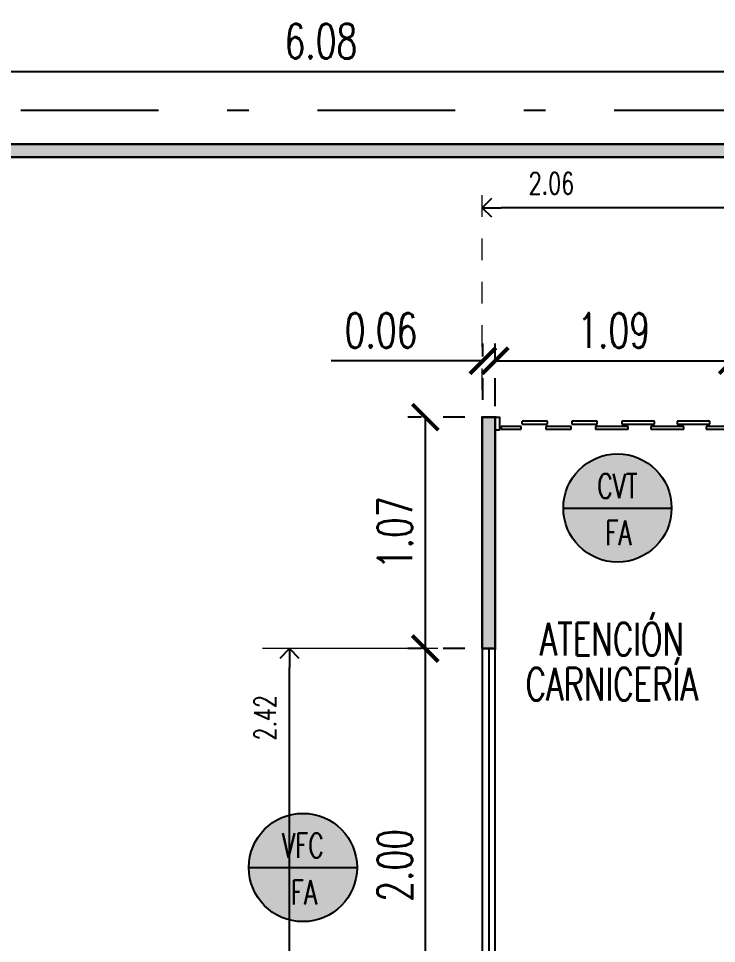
# Model space of a CAD drawing. Header units: millimetres. Extents: x -579 to 213, y -67 to 509.
# Drawn here: x -36.032 to -32.808, y 25.555 to 29.825 of the extents above; entities that cross this region are included whole.
import ezdxf
from ezdxf.enums import TextEntityAlignment as Align
from ezdxf.xclip import XClip

# ---------------------------------------------------------------- set-up
doc = ezdxf.new("R2010")
doc.units = ezdxf.units.MM
doc.header["$LTSCALE"] = 0.1
doc.linetypes.add('HIDDEN', pattern=[0.375, 0.25, -0.125])
doc.linetypes.add('X REF - ANELO INST bind$0$X REF - ANELO$0$DASHDOT2', pattern=[12.7, 6.35, -3.175, 0, -3.175])
for name, color, linetype in [('00 - Carpintería Camara', 161, 'Continuous'), ('00 - EJE-DIST -X-  MUROS', 92, 'Continuous'), ('00 - EJE-DIST -Y- MUROS', 10, 'Continuous'), ('02 PCM Panel Media Tº', 132, 'Continuous'), ('A-CARPINTERIA CAMARA', 161, 'Continuous'), ('A-HATCH BLANCO', 255, 'Continuous'), ('CARP Cámara', 161, 'Continuous'), ('X REF - ANELO INST bind$0$X REF - ANELO$0$A-CAMARA', 7, 'Continuous'), ('X REF - ANELO INST bind$0$X REF - ANELO$0$C-CÁMARA', 161, 'Continuous'), ('X REF - ANELO INST bind$0$X REF - ANELO$0$H-HATCH PANEL  6', 132, 'Continuous'), ('X REF - ANELO INST bind$0$X REF - ANELO$0$MET-EJE CABRIADAS', 8, 'X REF - ANELO INST bind$0$X REF - ANELO$0$DASHDOT2'), ('X REF - ANELO INST bind$0$X REF - ANELO$0$R-NOMBRE LOCAL', 7, 'Continuous')]:
    doc.layers.add(name, color=color, linetype=linetype)
doc.styles.add('ROMANS', font='romans.shx', dxfattribs={"width": 0.7})
doc.styles.add('VAUX', font='romans.shx', dxfattribs={"width": 0.85})
doc.styles.add('X REF - ANELO INST bind$0$X REF - ANELO$0$VAUX', font='romans.shx', dxfattribs={"width": 0.85})
doc.dimstyles.new('COTA 1-100', dxfattribs={"dimtxt": 0.16, "dimasz": 0.12, "dimexe": 0.08, "dimexo": 0.08, "dimgap": 0.06, "dimtad": 1, "dimzin": 0, "dimdsep": 46, "dimtxsty": 'ROMANS', "dimblk": 'ARCHTICK', "dimcen": 0, "dimclrd": 256, "dimclre": 8, "dimclrt": 256, "dimadec": 0, "dimazin": 0, "dimtfac": 1, "dimtofl": 0, "dimtmove": 0, "dimatfit": 3, "dimldrblk": 'ARCHTICK', "dimfxl": 1, "dimtolj": 1, "dimtzin": 0, "dimlwd": -1, "dimlwe": -1, "dimarcsym": 0})
doc.dimstyles.new('Cotas Replanteo', dxfattribs={"dimscale": 2.5, "dimtxt": 0.04, "dimasz": 0.035, "dimexe": 0.05, "dimexo": 0.05, "dimgap": 0.025, "dimtad": 1, "dimjust": 2, "dimzin": 0, "dimdsep": 46, "dimtxsty": 'ROMANS', "dimblk1": 'DOT', "dimblk2": 'OPEN90', "dimsah": 1, "dimcen": 0.12, "dimse1": 1, "dimclrd": 256, "dimclre": 256, "dimclrt": 256, "dimadec": 0, "dimazin": 0, "dimtfac": 1, "dimtix": 1, "dimtmove": 0, "dimatfit": 2, "dimldrblk": 'OPEN90', "dimfxl": 0.05, "dimtolj": 1, "dimtzin": 0, "dimlwe": 9, "dimarcsym": 1})

# ---------------------------------------------------------------- blocks, each defined once
blk = doc.blocks.new('X REF - ANELO INST bind$0$X REF - ANELO$0$cortina')
at = {"layer": 'X REF - ANELO INST bind$0$X REF - ANELO$0$C-CÁMARA'}
for p, q in [((-0.4312, 0.1011, 0.0008), (-0.4512, 0.1011, 0.0008)), ((-0.4312, 0.0411, 0.0008), (-0.4312, 0.1011, 0.0008)), ((-0.3311, 0.0974, -0.0413), (-0.4266, 0.0974, -0.0413)), ((-0.4266, 0.0974, -0.0413), (-0.4266, 0.0838, -0.0413)), ((-0.3311, 0.0838, -0.0413), (-0.3311, 0.0974, -0.0413)), ((-0.0766, 0.0974, -0.0413), (-0.228, 0.0974, -0.0413)), ((-0.228, 0.0974, -0.0413), (-0.228, 0.0838, -0.0413)), ((-0.0766, 0.0838, -0.0413), (-0.0766, 0.0974, -0.0413)), ((0.1794, 0.0974, -0.0413), (0.028, 0.0974, -0.0413)), ((0.028, 0.0974, -0.0413), (0.028, 0.0838, -0.0413)), ((0.1794, 0.0838, -0.0413), (0.1794, 0.0974, -0.0413)), ((0.2925, 0.0974, -0.0413), (0.2925, 0.0838, -0.0413)), ((0.4094, 0.0974, -0.0413), (0.2925, 0.0974, -0.0413)), ((0.4094, 0.0838, -0.0413), (0.4094, 0.0974, -0.0413)), ((0.5225, 0.0974, -0.0413), (0.5225, 0.0838, -0.0413)), ((0.6156, 0.0974, -0.0413), (0.5225, 0.0974, -0.0413)), ((0.6156, 0.0838, -0.0413), (0.6156, 0.0974, -0.0413)), ((-0.4266, 0.0838, -0.0413), (-0.3311, 0.0838, -0.0413)), ((-0.1975, 0.0732, -0.0413), (-0.3489, 0.0732, -0.0413)), ((-0.3489, 0.0732, -0.0413), (-0.3489, 0.0596, -0.0413)), ((-0.3489, 0.0596, -0.0413), (-0.1975, 0.0596, -0.0413)), ((-0.228, 0.0838, -0.0413), (-0.0766, 0.0838, -0.0413)), ((-0.1975, 0.0596, -0.0413), (-0.1975, 0.0732, -0.0413)), ((0.0585, 0.0732, -0.0413), (-0.0929, 0.0732, -0.0413)), ((-0.0929, 0.0732, -0.0413), (-0.0929, 0.0596, -0.0413)), ((-0.0929, 0.0596, -0.0413), (0.0585, 0.0596, -0.0413)), ((0.028, 0.0838, -0.0413), (0.1794, 0.0838, -0.0413)), ((0.0585, 0.0596, -0.0413), (0.0585, 0.0732, -0.0413)), ((0.1715, 0.0732, -0.0413), (0.1715, 0.0596, -0.0413)), ((0.2885, 0.0732, -0.0413), (0.1715, 0.0732, -0.0413)), ((0.1715, 0.0596, -0.0413), (0.2885, 0.0596, -0.0413)), ((0.2885, 0.0596, -0.0413), (0.2885, 0.0732, -0.0413)), ((0.2925, 0.0838, -0.0413), (0.4094, 0.0838, -0.0413)), ((0.4016, 0.0732, -0.0413), (0.4016, 0.0596, -0.0413)), ((0.5185, 0.0732, -0.0413), (0.4016, 0.0732, -0.0413)), ((0.4016, 0.0596, -0.0413), (0.5185, 0.0596, -0.0413)), ((0.5185, 0.0732, -0.0413), (0.5185, 0.0596, -0.0413)), ((0.5225, 0.0838, -0.0413), (0.6156, 0.0838, -0.0413)), ((-0.4512, 0.0411, 0.0008), (-0.4312, 0.0411, 0.0008))]:
    blk.add_line(p, q, dxfattribs=at)
at = {"layer": 'X REF - ANELO INST bind$0$X REF - ANELO$0$C-CÁMARA', "elevation": -0.0116}
blk.add_lwpolyline([(0.6223, 0.1011), (0.6423, 0.1011), (0.6423, 0.0411), (0.6223, 0.0411)], close=True, dxfattribs=at)
blk = doc.blocks.new('X REF - ANELO INST bind$0$X REF - ANELO$0$N Local')
at = {"layer": 'X REF - ANELO INST bind$0$X REF - ANELO$0$R-NOMBRE LOCAL', "lineweight": 0, "style": 'X REF - ANELO INST bind$0$X REF - ANELO$0$VAUX', "width": 0.85}
for p in [(6337.5718, -934.4549), (6337.5718, -934.7149)]:
    blk.add_attdef('NOMBRE', text='', height=0.1823, dxfattribs=at).set_placement(p, align=Align.CENTER)
blk = doc.blocks.new('X REF - ANELO INST bind$0$X REF - ANELO')
at = {"layer": 'X REF - ANELO INST bind$0$X REF - ANELO$0$H-HATCH PANEL  6'}
for points in [[(-37.6739, 29.1847), (-37.6739, 29.2447), (-31.5964, 29.2447), (-31.5964, 29.1847)], [(-33.89, 27.9847), (-33.8839, 27.9847), (-33.8868, 27.9847), (-33.83, 27.9847), (-33.83, 27.9843), (-33.83, 26.9161), (-33.89, 26.9161)]]:
    blk.add_hatch(color=256, dxfattribs=at).paths.add_polyline_path(points)
at = {"layer": 'X REF - ANELO INST bind$0$X REF - ANELO$0$A-CAMARA'}
for points in [[(-37.6739, 29.1847), (-37.6739, 29.1847), (-37.6739, 29.1847), (-37.6739, 29.2447), (-37.6739, 29.2447), (-37.6739, 29.2447), (-31.5964, 29.2447), (-31.5964, 29.2447), (-31.5964, 29.1847), (-31.5964, 29.1847), (-37.6739, 29.1847)], [(-33.89, 27.9847), (-33.8868, 27.9847), (-33.8868, 27.9847), (-33.83, 27.9847), (-33.83, 27.9847), (-33.83, 27.9847), (-33.83, 26.9161), (-33.83, 26.9161), (-33.89, 26.9161), (-33.89, 26.9161), (-33.89, 27.9847)]]:
    blk.add_lwpolyline(points, dxfattribs=at)
at = {"layer": 'X REF - ANELO INST bind$0$X REF - ANELO$0$C-CÁMARA'}
blk.add_line((-33.86, 26.9161), (-33.86, 24.9166), dxfattribs=at)
blk.add_lwpolyline([(-33.89, 24.9166), (-33.83, 24.9166), (-33.83, 26.9161), (-33.89, 26.9161)], close=True, dxfattribs=at)
at = {"layer": 'X REF - ANELO INST bind$0$X REF - ANELO$0$MET-EJE CABRIADAS'}
blk.add_line((1.6043, 29.3999), (-54.2799, 29.3999), dxfattribs=at)
at = {"rotation": 180}
blk.add_blockref('X REF - ANELO INST bind$0$X REF - ANELO$0$cortina', (-33.1876, 28.0258), dxfattribs=at)
ref = blk.add_blockref('X REF - ANELO INST bind$0$X REF - ANELO$0$N Local', (5036.7658, 774.4487), dxfattribs=dict(xscale=-0.7999999999999545, yscale=0.8000000000000114, zscale=0.8))
ref.add_attrib('NOMBRE', 'ATENCIÓN', dxfattribs={"layer": 'X REF - ANELO INST bind$0$X REF - ANELO$0$R-NOMBRE LOCAL', "lineweight": 0, "height": 0.15, "style": 'X REF - ANELO INST bind$0$X REF - ANELO$0$VAUX', "width": 0.7}).set_placement((-33.2916, 26.8847), align=Align.CENTER)
ref.add_attrib('NOMBRE', 'CARNICERÍA', dxfattribs={"layer": 'X REF - ANELO INST bind$0$X REF - ANELO$0$R-NOMBRE LOCAL', "lineweight": 0, "height": 0.15, "style": 'X REF - ANELO INST bind$0$X REF - ANELO$0$VAUX', "width": 0.7}).set_placement((-33.2916, 26.6768), align=Align.CENTER)
blk = doc.blocks.new('X REF - ANELO INST bind')
ref = blk.add_blockref('X REF - ANELO INST bind$0$X REF - ANELO', (0, 0))
XClip(ref).set_block_clipping_path([(-76.9680737415, -24.7711317477), (92.9860355418, 61.1669630168)])
blk = doc.blocks.new('_ArchTick')
at = {"color": 0, "linetype": 'ByBlock', "const_width": 0.15}
blk.add_lwpolyline([(-0.5, -0.5), (0.5, 0.5)], dxfattribs=at)
blk = doc.blocks.new('*D36')
at = {"layer": '02 PCM Panel Media Tº', "color": 8, "linetype": 'HIDDEN', "transparency": 16777216}
for p, q in [((-37.6739, 29.3247), (-37.6739, 29.6597)), ((-31.5964, 29.3247), (-31.5964, 29.6597))]:
    blk.add_line(p, q, dxfattribs=at)
at = {"layer": '02 PCM Panel Media Tº', "transparency": 16777216}
blk.add_line((-37.6739, 29.5797), (-31.5964, 29.5797), dxfattribs=at)
at = {"layer": 'Defpoints', "color": 0, "transparency": 16777216}
for p in [(-31.5964, 29.5797), (-37.6739, 29.2447), (-31.5964, 29.2447)]:
    blk.add_point(p, dxfattribs=at)
at = {"layer": '02 PCM Panel Media Tº', "transparency": 16777216, "xscale": 0.12, "yscale": 0.12, "zscale": 0.12, "rotation": 180}
blk.add_blockref('_ArchTick', (-37.6739, 29.5797), dxfattribs=at)
at = {"layer": '02 PCM Panel Media Tº', "transparency": 16777216, "xscale": 0.12, "yscale": 0.12, "zscale": 0.12}
blk.add_blockref('_ArchTick', (-31.5964, 29.5797), dxfattribs=at)
at = {"layer": '02 PCM Panel Media Tº', "transparency": 16777216, "insert": (-34.6352, 29.7197), "char_height": 0.16, "attachment_point": 5, "style": 'ROMANS'}
blk.add_mtext('\\A1;6.08', dxfattribs=at)
blk = doc.blocks.new('*D115')
at = {"layer": '02 PCM Panel Media Tº', "color": 8, "linetype": 'HIDDEN', "transparency": 16777216}
for p, q in [((-33.97, 27.9847), (-34.2333, 27.9847)), ((-33.97, 26.9161), (-34.2333, 26.9161))]:
    blk.add_line(p, q, dxfattribs=at)
at = {"layer": '02 PCM Panel Media Tº', "transparency": 16777216}
blk.add_line((-34.1533, 27.9847), (-34.1533, 26.9161), dxfattribs=at)
at = {"layer": 'Defpoints', "color": 0, "transparency": 16777216}
for p in [(-33.89, 27.9847), (-34.1533, 26.9161), (-33.89, 26.9161)]:
    blk.add_point(p, dxfattribs=at)
at = {"layer": '02 PCM Panel Media Tº', "transparency": 16777216, "xscale": 0.12, "yscale": 0.12, "zscale": 0.12}
for p, rotation in [((-34.1533, 27.9847), 90), ((-34.1533, 26.9161), 270)]:
    blk.add_blockref('_ArchTick', p, dxfattribs=dict(at, rotation=rotation))
at = {"layer": '02 PCM Panel Media Tº', "transparency": 16777216, "insert": (-34.2933, 27.4504), "char_height": 0.16, "attachment_point": 5, "rotation": 90, "style": 'ROMANS'}
blk.add_mtext('\\A1;1.07', dxfattribs=at)
blk = doc.blocks.new('*D116')
at = {"layer": '00 - Carpintería Camara', "color": 8, "linetype": 'HIDDEN', "transparency": 16777216}
for p, q in [((-33.97, 26.9161), (-34.2333, 26.9161)), ((-33.9701, 24.9159), (-34.2333, 24.9159))]:
    blk.add_line(p, q, dxfattribs=at)
at = {"layer": '00 - Carpintería Camara', "transparency": 16777216}
blk.add_line((-34.1533, 26.9161), (-34.1533, 24.9159), dxfattribs=at)
at = {"layer": 'Defpoints', "color": 0, "transparency": 16777216}
for p in [(-33.89, 26.9161), (-34.1533, 24.9159), (-33.8901, 24.9159)]:
    blk.add_point(p, dxfattribs=at)
at = {"layer": '00 - Carpintería Camara', "transparency": 16777216, "xscale": 0.12, "yscale": 0.12, "zscale": 0.12}
for p, rotation in [((-34.1533, 26.9161), 90), ((-34.1533, 24.9159), 270)]:
    blk.add_blockref('_ArchTick', p, dxfattribs=dict(at, rotation=rotation))
at = {"layer": '00 - Carpintería Camara', "transparency": 16777216, "insert": (-34.2933, 25.916), "char_height": 0.16, "attachment_point": 5, "rotation": 90, "style": 'ROMANS'}
blk.add_mtext('\\A1;2.00', dxfattribs=at)
blk = doc.blocks.new('*D119')
at = {"layer": '02 PCM Panel Media Tº', "color": 8, "linetype": 'HIDDEN', "transparency": 16777216}
for p, q in [((-33.8868, 28.0647), (-33.8868, 28.3251)), ((-33.8299, 28.0647), (-33.8299, 28.3251))]:
    blk.add_line(p, q, dxfattribs=at)
at = {"layer": '02 PCM Panel Media Tº', "transparency": 16777216}
for p, q in [((-33.8868, 28.2451), (-34.5881, 28.2451)), ((-33.8299, 28.2451), (-33.7099, 28.2451))]:
    blk.add_line(p, q, dxfattribs=at)
at = {"layer": 'Defpoints', "color": 0, "transparency": 16777216}
for p in [(-33.8299, 28.2451), (-33.8868, 27.9847), (-33.8299, 27.9847, -0.0116)]:
    blk.add_point(p, dxfattribs=at)
at = {"layer": '02 PCM Panel Media Tº', "transparency": 16777216, "xscale": 0.12, "yscale": 0.12, "zscale": 0.12}
blk.add_blockref('_ArchTick', (-33.8868, 28.2451), dxfattribs=at)
at = {"layer": '02 PCM Panel Media Tº', "transparency": 16777216, "xscale": 0.12, "yscale": 0.12, "zscale": 0.12, "rotation": 180}
blk.add_blockref('_ArchTick', (-33.8299, 28.2451), dxfattribs=at)
at = {"layer": '02 PCM Panel Media Tº', "transparency": 16777216, "insert": (-34.3574, 28.3851), "char_height": 0.16, "attachment_point": 5, "style": 'ROMANS'}
blk.add_mtext('\\A1;0.06', dxfattribs=at)
blk = doc.blocks.new('*D120')
at = {"layer": '00 - Carpintería Camara', "color": 8, "linetype": 'HIDDEN', "transparency": 16777216}
for p, q in [((-33.8299, 28.0347), (-33.8299, 28.3251)), ((-32.7364, 27.9538), (-32.7364, 28.3251))]:
    blk.add_line(p, q, dxfattribs=at)
at = {"layer": '00 - Carpintería Camara', "transparency": 16777216}
blk.add_line((-33.8299, 28.2451), (-32.7364, 28.2451), dxfattribs=at)
at = {"layer": 'Defpoints', "color": 0, "transparency": 16777216}
for p in [(-32.7364, 28.2451), (-33.8299, 27.9547, -0.0116), (-32.7364, 27.8738)]:
    blk.add_point(p, dxfattribs=at)
at = {"layer": '00 - Carpintería Camara', "transparency": 16777216, "xscale": 0.12, "yscale": 0.12, "zscale": 0.12, "rotation": 180}
blk.add_blockref('_ArchTick', (-33.8299, 28.2451), dxfattribs=at)
at = {"layer": '00 - Carpintería Camara', "transparency": 16777216, "xscale": 0.12, "yscale": 0.12, "zscale": 0.12}
blk.add_blockref('_ArchTick', (-32.7364, 28.2451), dxfattribs=at)
at = {"layer": '00 - Carpintería Camara', "transparency": 16777216, "insert": (-33.2832, 28.3851), "char_height": 0.16, "attachment_point": 5, "style": 'ROMANS'}
blk.add_mtext('\\A1;1.09', dxfattribs=at)
blk = doc.blocks.new('_Dot')
at = {"color": 0, "linetype": 'ByBlock', "lineweight": -2}
blk.add_line((-0.5, 0), (-1, 0), dxfattribs=at)
at = {"color": 0, "linetype": 'ByBlock', "const_width": 0.5}
blk.add_lwpolyline([(-0.25, 0, 1), (0.25, 0, 1)], format="xyb", close=True, dxfattribs=at)
blk = doc.blocks.new('_Open90')
at = {"color": 0, "linetype": 'ByBlock', "lineweight": -2}
for p, q in [((-0.5, 0.5), (0, 0)), ((0, 0), (-1, 0)), ((0, 0), (-0.5, -0.5))]:
    blk.add_line(p, q, dxfattribs=at)
blk = doc.blocks.new('*D197')
at = {"layer": '00 - EJE-DIST -X-  MUROS', "lineweight": 9, "transparency": 16777216}
blk.add_line((-34.095, 26.9161), (-34.9051, 26.9161), dxfattribs=at)
at = {"layer": '00 - EJE-DIST -X-  MUROS', "lineweight": -2, "transparency": 16777216}
blk.add_line((-34.7801, 24.5874), (-34.7801, 26.8286), dxfattribs=at)
at = {"layer": 'Defpoints', "color": 0, "transparency": 16777216}
for p in [(-34.7801, 26.9161), (-33.97, 26.9161), (-34.1323, 24.4999)]:
    blk.add_point(p, dxfattribs=at)
at = {"layer": '00 - EJE-DIST -X-  MUROS', "lineweight": -2, "transparency": 16777216, "xscale": 0.08750000000000001, "yscale": 0.08750000000000001, "zscale": 0.08750000000000001}
for name, p, rotation in [('_Open90', (-34.7801, 26.9161), 90), ('_Dot', (-34.7801, 24.4999), 270)]:
    blk.add_blockref(name, p, dxfattribs=dict(at, rotation=rotation))
at = {"layer": '00 - EJE-DIST -X-  MUROS', "transparency": 16777216, "insert": (-34.8926, 26.5969), "char_height": 0.1, "attachment_point": 5, "rotation": 90, "style": 'ROMANS'}
blk.add_mtext('\\A1;2.42', dxfattribs=at)
blk = doc.blocks.new('*D216')
at = {"layer": '00 - EJE-DIST -Y- MUROS', "linetype": 'HIDDEN', "lineweight": 9, "transparency": 16777216}
blk.add_line((-33.89, 28.1097), (-33.89, 29.0764), dxfattribs=at)
at = {"layer": '00 - EJE-DIST -Y- MUROS', "lineweight": -2, "transparency": 16777216}
blk.add_line((-31.9138, 28.9514), (-33.8025, 28.9514), dxfattribs=at)
at = {"layer": 'Defpoints', "color": 0, "transparency": 16777216}
for p in [(-33.89, 28.9514), (-31.8263, 28.7711, -0.0011), (-33.89, 27.9847)]:
    blk.add_point(p, dxfattribs=at)
at = {"layer": '00 - EJE-DIST -Y- MUROS', "lineweight": -2, "transparency": 16777216, "xscale": 0.08750000000000001, "yscale": 0.08750000000000001, "zscale": 0.08750000000000001, "rotation": 180}
blk.add_blockref('_Open90', (-33.89, 28.9514), dxfattribs=at)
at = {"layer": '00 - EJE-DIST -Y- MUROS', "lineweight": -2, "transparency": 16777216, "xscale": 0.08750000000000001, "yscale": 0.08750000000000001, "zscale": 0.08750000000000001}
blk.add_blockref('_Dot', (-31.8263, 28.9514), dxfattribs=at)
at = {"layer": '00 - EJE-DIST -Y- MUROS', "transparency": 16777216, "insert": (-33.5708, 29.0639), "char_height": 0.1, "attachment_point": 5, "style": 'ROMANS'}
blk.add_mtext('\\A1;2.06', dxfattribs=at)
blk = doc.blocks.new('PPC')
h = blk.add_hatch(color=255)
edge = h.paths.add_edge_path()
edge.add_arc((731.7073, 1092.022), 0.4, 0, 360)
blk = doc.blocks.new('CC')
at = {"layer": 'CARP Cámara'}
blk.add_line((4035.2486, -1231.5134), (4036.0486, -1231.5134), dxfattribs=at)
blk.add_circle((4035.6486, -1231.5134), 0.4, dxfattribs=at)
at = {"layer": 'A-HATCH BLANCO'}
blk.add_blockref('PPC', (3303.9413, -2323.5354), dxfattribs=at)
at = {"layer": 'CARP Cámara', "style": 'VAUX', "width": 0.85}
for tag, p in [('XXX', (4035.6486, -1231.3508)), ('FA', (4035.6563, -1231.6966))]:
    blk.add_attdef(tag, text='', height=0.1818, dxfattribs=at).set_placement(p, align=Align.MIDDLE_CENTER)
blk = doc.blocks.new('VFC')
ref = blk.add_blockref('CC', (-2277.9596, 795.6363), dxfattribs=dict(xscale=0.6250000000001421, yscale=0.6250000000001421, zscale=0.6250000000001421))
ref.add_attrib('XXX', 'VFC', dxfattribs={"layer": 'A-CARPINTERIA CAMARA', "height": 0.1125, "style": 'VAUX', "width": 0.7}).set_placement((244.3208, 26.042), align=Align.MIDDLE_CENTER)
ref.add_attrib('FA', 'FA', dxfattribs={"layer": 'A-CARPINTERIA CAMARA', "height": 0.1125, "style": 'VAUX', "width": 0.7}).set_placement((244.3256, 25.8259), align=Align.MIDDLE_CENTER)
blk = doc.blocks.new('CVT')
ref = blk.add_blockref('CC', (0.3739, -3.7439))
ref.add_attrib('XXX', 'CVT', dxfattribs={"layer": 'A-CARPINTERIA CAMARA', "height": 0.18, "style": 'VAUX', "width": 0.7}).set_placement((4036.0225, -1235.0947), align=Align.MIDDLE_CENTER)
ref.add_attrib('FA', 'FA', dxfattribs={"layer": 'A-CARPINTERIA CAMARA', "height": 0.18, "style": 'VAUX', "width": 0.7}).set_placement((4036.0303, -1235.4405), align=Align.MIDDLE_CENTER)

msp = doc.modelspace()

# ---------------------------------------------------------------- linework, layer by layer
at = {"layer": '02 PCM Panel Media Tº', "const_width": 0.01}
for points in [[(-37.6739, 29.2447), (-31.5964, 29.2447), (-31.5964, 29.1847), (-37.3964, 29.185), (-37.3964, 25.6294), (-37.4563, 25.6294), (-37.4563, 29.1847), (-37.6739, 29.1847), (-37.6739, 29.2447)], [(-33.89, 27.9847), (-33.83, 27.9847), (-33.83, 26.9161), (-33.89, 26.9161), (-33.89, 27.9847)]]:
    msp.add_lwpolyline(points, dxfattribs=at)

# ---------------------------------------------------------------- block references
msp.add_blockref('X REF - ANELO INST bind', (0, 0))
at = {"layer": 'CARP Cámara', "xscale": 0.6250000000003381, "yscale": 0.6250000000003381, "zscale": 0.6250000000003381}
msp.add_blockref('CVT', (-2555.7796, 799.601), dxfattribs=at)
at = {"layer": 'CARP Cámara'}
msp.add_blockref('VFC', (-279.039, -0.0345), dxfattribs=at)

# ---------------------------------------------------------------- dimensions: what is measured, and where the dimension line sits
at = {"layer": '00 - Carpintería Camara'}
dim = msp.add_linear_dim(base=(-32.7364, 28.2451), p1=(-33.8299, 27.9547, -0.0116), p2=(-32.7364, 27.8738), dimstyle='COTA 1-100', dxfattribs=at)
dim.commit()
dim.dimension.update_dxf_attribs({"geometry": '*D120', "text_midpoint": (-33.2832, 28.3851)})
dim = msp.add_linear_dim(base=(-34.1533, 24.9159), p1=(-33.89, 26.9161), p2=(-33.8901, 24.9159), angle=90, dimstyle='COTA 1-100', dxfattribs=at)
dim.commit()
dim.dimension.update_dxf_attribs({"geometry": '*D116', "text_midpoint": (-34.2933, 25.916)})
at = {"layer": '00 - EJE-DIST -X-  MUROS'}
dim = msp.add_linear_dim(base=(-34.7801, 26.9161), p1=(-34.1323, 24.4999), p2=(-33.97, 26.9161), angle=90, dimstyle='Cotas Replanteo', dxfattribs=at)
dim.commit()
dim.dimension.update_dxf_attribs({"geometry": '*D197', "text_midpoint": (-34.8926, 26.5969)})
at = {"layer": '00 - EJE-DIST -Y- MUROS'}
dim = msp.add_linear_dim(base=(-33.89, 28.9514), p1=(-31.8263, 28.7711, -0.0011), p2=(-33.89, 27.9847), dimstyle='Cotas Replanteo', dxfattribs=at)
dim.commit()
dim.dimension.update_dxf_attribs({"geometry": '*D216', "text_midpoint": (-33.5708, 29.0639)})
at = {"layer": '02 PCM Panel Media Tº'}
dim = msp.add_linear_dim(base=(-31.5964, 29.5797), p1=(-37.6739, 29.2447), p2=(-31.5964, 29.2447), dimstyle='COTA 1-100', dxfattribs=at)
dim.commit()
dim.dimension.update_dxf_attribs({"geometry": '*D36', "text_midpoint": (-34.6352, 29.7197)})
dim = msp.add_linear_dim(base=(-33.8299, 28.2451), p1=(-33.8868, 27.9847), p2=(-33.8299, 27.9847, -0.0116), dimstyle='COTA 1-100', dxfattribs=at)
dim.commit()
dim.dimension.update_dxf_attribs({"geometry": '*D119', "text_midpoint": (-34.3574, 28.2451), "dimtype": 160})
dim = msp.add_linear_dim(base=(-34.1533, 26.9161), p1=(-33.89, 27.9847), p2=(-33.89, 26.9161), angle=90, dimstyle='COTA 1-100', dxfattribs=at)
dim.commit()
dim.dimension.update_dxf_attribs({"geometry": '*D115', "text_midpoint": (-34.2933, 27.4504)})

doc.saveas('drawing.dxf')
